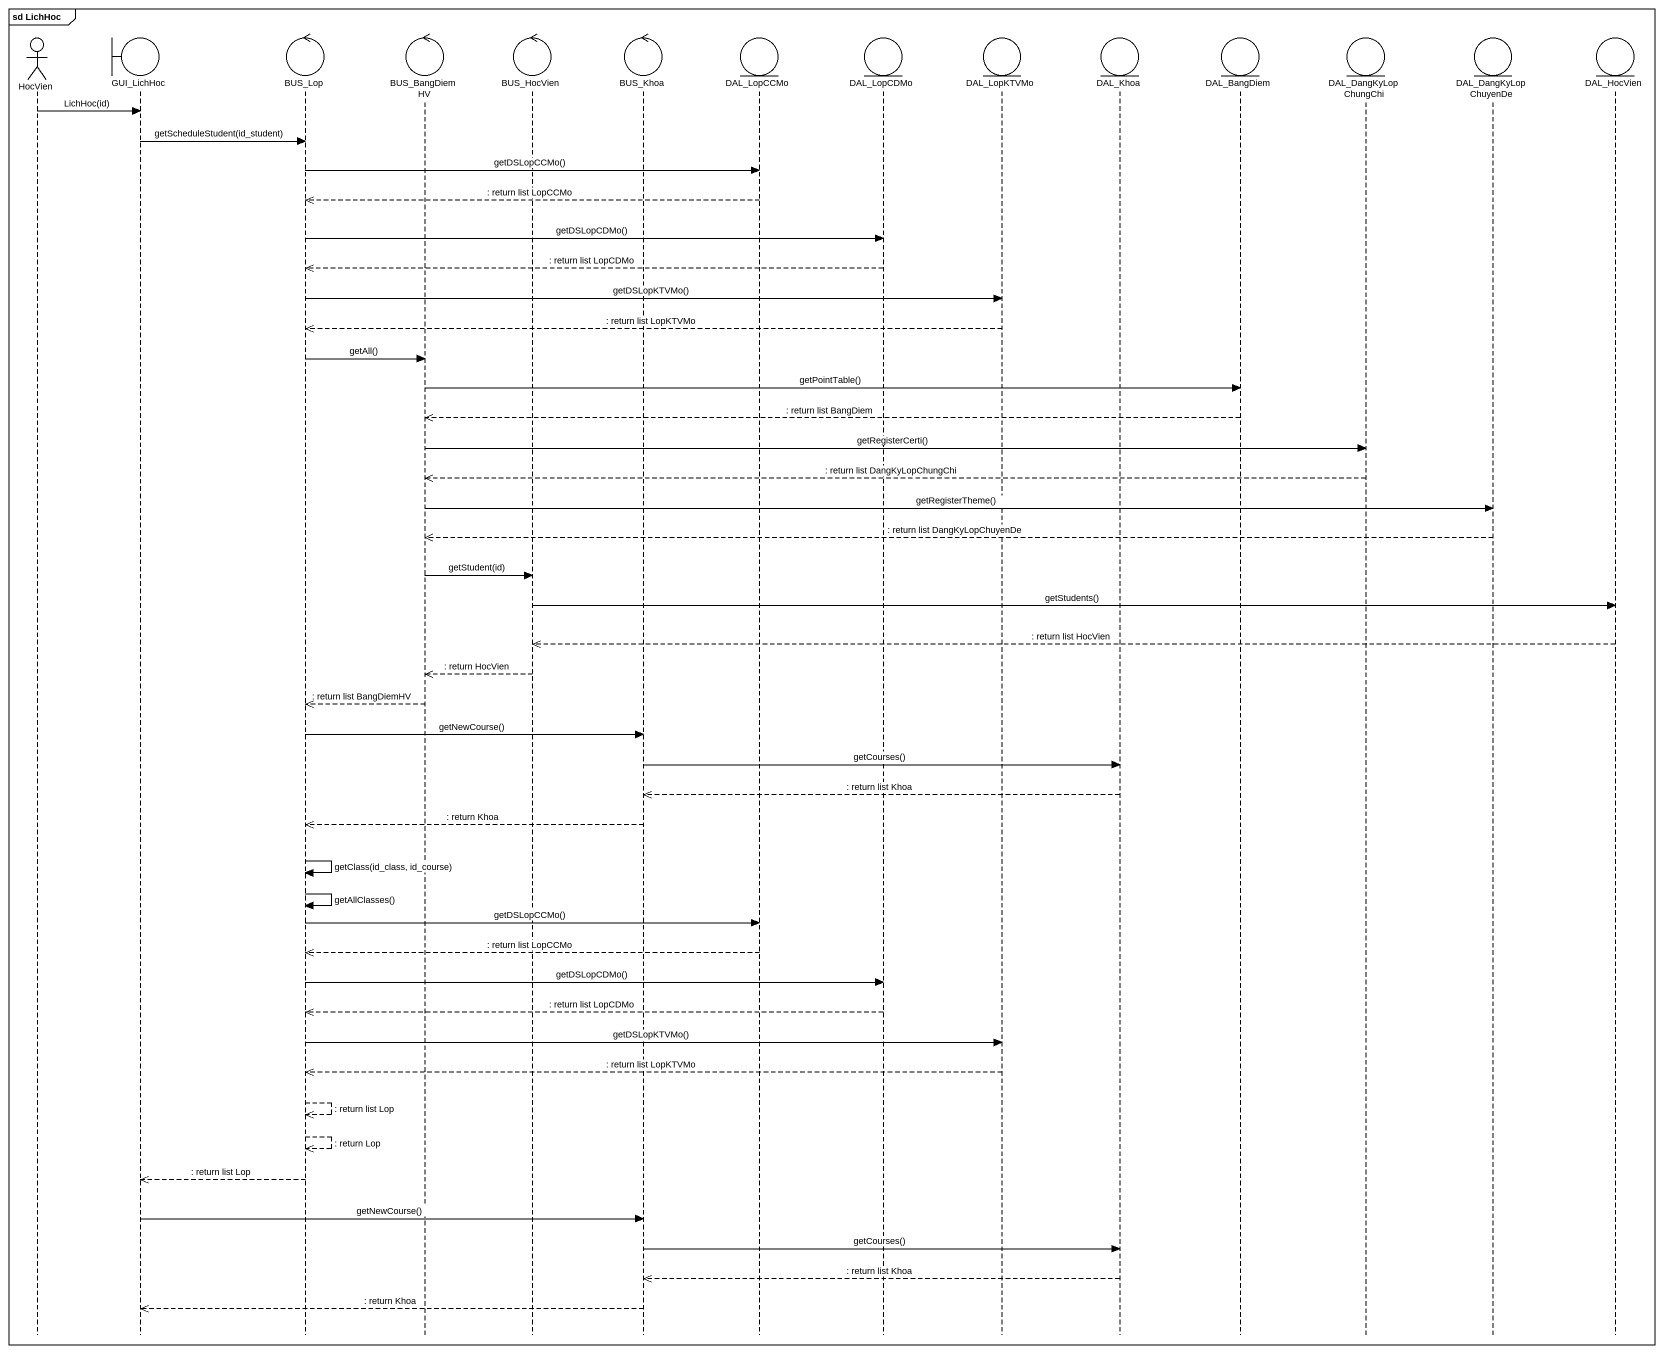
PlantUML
@startuml
mainframe sd LichHoc
hide footbox
actor HocVien
boundary GUI_LichHoc
control BUS_Lop
control BUS_BangDiemHV
control BUS_HocVien
control BUS_Khoa
entity DAL_LopCCMo
entity DAL_LopCDMo
entity DAL_LopKTVMo
entity DAL_Khoa
entity DAL_BangDiem
entity DAL_DangKyLopChungChi
entity DAL_DangKyLopChuyenDe
entity DAL_HocVien

HocVien -> GUI_LichHoc : LichHoc(id)
GUI_LichHoc -> BUS_Lop : getScheduleStudent(id_student)
BUS_Lop -> DAL_LopCCMo : getDSLopCCMo()
DAL_LopCCMo -->> BUS_Lop : : return list LopCCMo
BUS_Lop -> DAL_LopCDMo : getDSLopCDMo()
DAL_LopCDMo -->> BUS_Lop : : return list LopCDMo
BUS_Lop -> DAL_LopKTVMo : getDSLopKTVMo()
DAL_LopKTVMo -->> BUS_Lop : : return list LopKTVMo
BUS_Lop -> BUS_BangDiemHV : getAll()
BUS_BangDiemHV -> DAL_BangDiem : getPointTable()
DAL_BangDiem -->> BUS_BangDiemHV : : return list BangDiem
BUS_BangDiemHV -> DAL_DangKyLopChungChi : getRegisterCerti()
DAL_DangKyLopChungChi -->> BUS_BangDiemHV : : return list DangKyLopChungChi
BUS_BangDiemHV -> DAL_DangKyLopChuyenDe : getRegisterTheme()
DAL_DangKyLopChuyenDe -->> BUS_BangDiemHV : : return list DangKyLopChuyenDe
BUS_BangDiemHV -> BUS_HocVien : getStudent(id)
BUS_HocVien -> DAL_HocVien : getStudents()
DAL_HocVien -->> BUS_HocVien : : return list HocVien
BUS_HocVien -->> BUS_BangDiemHV : : return HocVien
BUS_BangDiemHV -->> BUS_Lop : : return list BangDiemHV
BUS_Lop -> BUS_Khoa : getNewCourse()
BUS_Khoa -> DAL_Khoa : getCourses()
DAL_Khoa -->> BUS_Khoa : : return list Khoa
BUS_Khoa -->> BUS_Lop : : return Khoa
BUS_Lop -> BUS_Lop : getClass(id_class, id_course)
BUS_Lop -> BUS_Lop : getAllClasses()
BUS_Lop -> DAL_LopCCMo : getDSLopCCMo()
DAL_LopCCMo -->> BUS_Lop : : return list LopCCMo
BUS_Lop -> DAL_LopCDMo : getDSLopCDMo()
DAL_LopCDMo -->> BUS_Lop : : return list LopCDMo
BUS_Lop -> DAL_LopKTVMo : getDSLopKTVMo()
DAL_LopKTVMo -->> BUS_Lop : : return list LopKTVMo
BUS_Lop -->> BUS_Lop : : return list Lop
BUS_Lop -->> BUS_Lop : : return Lop
BUS_Lop -->> GUI_LichHoc : : return list Lop
GUI_LichHoc -> BUS_Khoa : getNewCourse()
BUS_Khoa -> DAL_Khoa : getCourses()
DAL_Khoa -->> BUS_Khoa : : return list Khoa
BUS_Khoa -->> GUI_LichHoc : : return Khoa
@enduml
